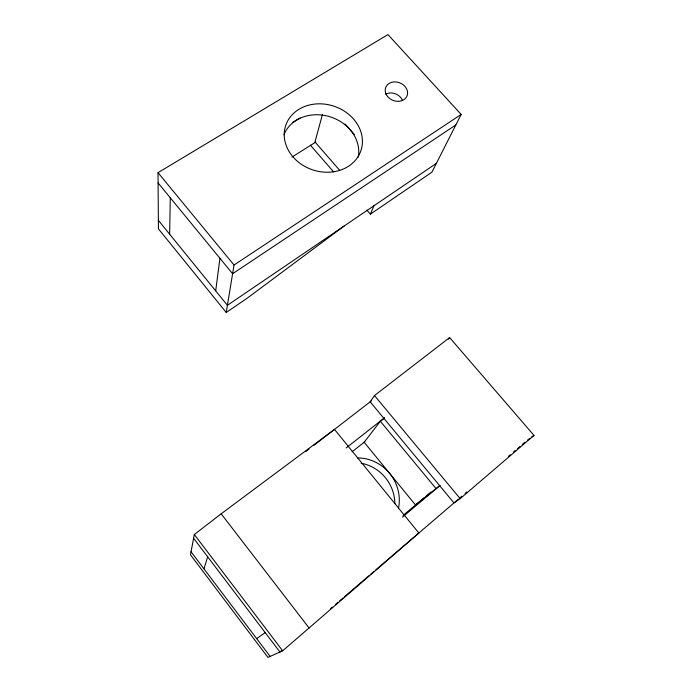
<?xml version="1.0" encoding="UTF-8"?>
<svg xmlns="http://www.w3.org/2000/svg" width="692" height="692" viewBox="0 0 692 692"><rect width="100%" height="100%" fill="white"/><g stroke="black" fill="none" stroke-linecap="round" stroke-linejoin="round"><path stroke-width="1.04" d="M169.661 234.225L170.267 197.765M215.696 290.874L219.926 258.289M226.241 312.481L234.017 265.036L461.175 114.431L387.961 34.6L158.018 172.663L158.425 228.844L226.241 312.481L247.416 298.036L344.002 226.111M194.322 534.518L190.456 554.794L267.925 657.4L282.656 650.8L418.859 533.03L334.478 429.395L221.163 513.81L194.322 534.518L282.656 650.8M322.455 114.414L314.981 141.955L339.651 170.267M203.95 568.841L207.669 556.801M366.846 210.1L370.376 214.157L373.94 205.775M461.175 114.431L431.894 172.196L370.376 214.157M374.484 395.539L370.177 401.81L453.978 502.946L460.189 498.655L533.982 435.415L449.627 337.575L374.484 395.539L460.189 498.655M384.57 418.02L380.34 421.264L364.165 442.257L415.52 504.978L440.069 485.412M448.373 339.175L449.627 337.575M281.558 650.618L279.923 652.02L193.604 538.272M330.715 608.519L332.359 607.118M335.637 604.306L338.094 602.204M339.729 600.803L343.007 597.992M344.642 596.591L369.225 575.536M370.86 574.135L374.138 571.324M375.782 569.923L458.528 499.053M460.163 497.652L461.806 496.242M465.085 493.439L466.719 492.038M508.594 456.175L510.229 454.774M513.421 452.04L515.116 450.587M517.564 448.494L520.012 446.401M522.434 444.325L524.899 442.205M402.502 517.071L439.714 485.741M403.047 515.471L424.551 497.384M426.012 496.164L430.848 492.09M352.124 451.772L364.822 441.738M346.173 447.94L384.406 417.89M305.553 451.755L308.969 449.108M313.995 445.233L371.353 400.902M527.356 440.216L529.847 438.408M531.499 437.214L533.982 435.415M256.671 638.604L265.209 632.635M436.375 163.364L227.417 305.302L158.356 220.315M455.864 124.915L232.598 273.729L158.087 182.93M291.989 157.075L315.725 142.111M292.69 122.501L300.06 117.977M345.031 123.972L354.313 134.464M310.362 145.138L333.665 171.936M380.34 421.264L436.142 488.725M158.018 172.663L234.017 265.036M221.163 513.81L309.16 628.085M191.035 551.758L270.122 656.414M283.945 134.767A38.916 33.13 18.1 0 1 329.556 116.628A38.916 33.13 18.1 0 1 358.266 156.998M385.652 94.164A11.262 9.29 21.9 0 1 402.424 100.141M361.112 463.207A40.37 38.657 55.3 0 1 394.847 503.612M357.703 457.948A41.139 39.323 54.3 0 1 398.54 508.11M293.555 157.525A39.652 33.571 18.2 0 0 360.169 152.621A39.652 33.571 18.2 0 0 316.279 103.93A39.652 33.571 18.2 0 0 293.555 157.525M387.494 96.404A11.461 9.403 22 0 0 406.732 96.569A11.461 9.403 22 0 0 394.976 81.907A11.461 9.403 22 0 0 387.494 96.404"/></g></svg>
